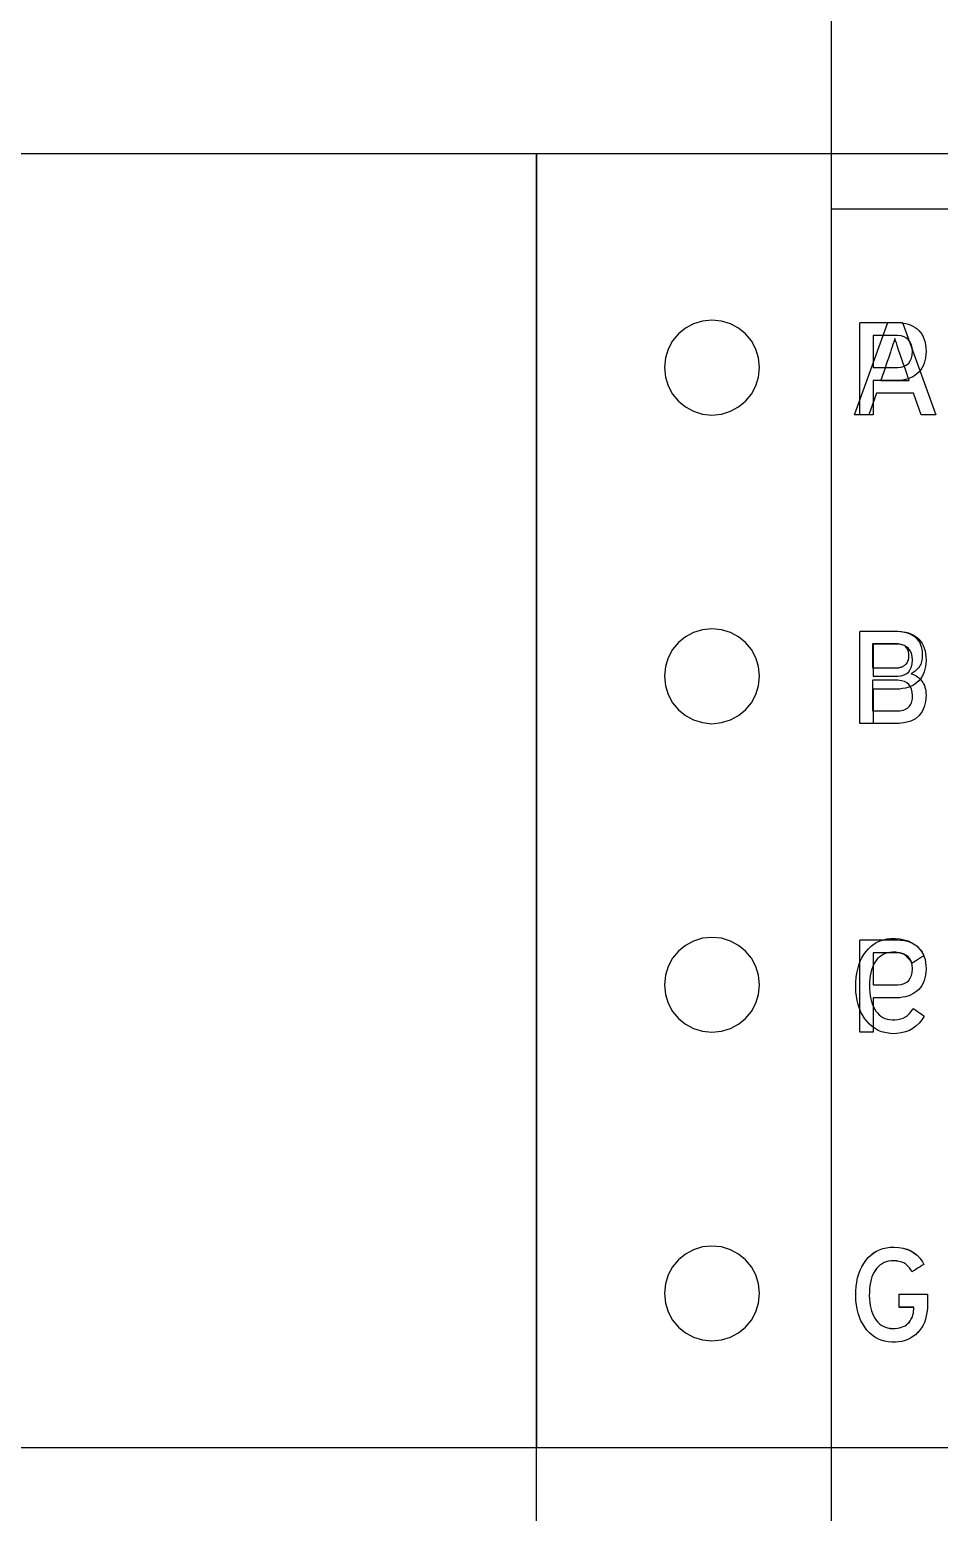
# Model space of a CAD drawing. Extents: x 1 to 47.7, y 0.2 to 35.
# Drawn here: x 20.733 to 21.691, y 9.997 to 11.558 of the extents above; entities that cross this region are included whole.
import ezdxf

# ---------------------------------------------------------------- set-up
doc = ezdxf.new("R2010")
doc.units = 0
doc.header["$MEASUREMENT"] = 0
for name, color, linetype in [('4_1__5U__UP_TO_TWO_IO_BOAR', 7, 'CONTINUOUS'), ('4_2__5U__FRONT_PANEL_W_24_', 7, 'CONTINUOUS'), ('5_1___24__TARGET_LEDS___12', 7, 'CONTINUOUS')]:
    doc.layers.add(name, color=color, linetype=linetype)

msp = doc.modelspace()

# ---------------------------------------------------------------- linework, layer by layer
at = {"layer": '4_1__5U__UP_TO_TWO_IO_BOAR'}
for points in [[(21.5768, 11.8077), (21.5768, 11.5276), (21.5768, 10.9646), (21.5768, 10.4016), (21.5768, 10.1214), (21.5768, 9.843), (21.5768, 9.5667), (21.5768, 9.2932), (21.5768, 9.1576), (21.5768, 9.023), (21.5768, 8.8893), (21.5768, 8.7566), (21.5768, 8.625), (21.5768, 8.4946), (21.5768, 8.3655)], [(25.3526, 11.3688), (21.5768, 11.3688)], [(21.5768, 10.0647), (24.2468, 10.0648)]]:
    msp.add_lwpolyline(points, dxfattribs=at)
at = {"layer": '4_2__5U__FRONT_PANEL_W_24_'}
for points in [[(25.3521, 11.427), (19.7763, 11.427)], [(21.2668, 11.427), (21.2665, 8.7019)], [(21.6715, 11.1523), (21.6634, 11.1753), (21.6245, 11.1753), (21.6164, 11.1523), (21.6013, 11.1523), (21.6363, 11.2495), (21.6517, 11.2495), (21.6871, 11.1523), (21.6715, 11.1523)], [(21.2665, 10.0648), (22.5664, 10.0649)]]:
    msp.add_lwpolyline(points, dxfattribs=at)
for points in [[(21.4014, 11.2022), (21.4024, 11.1921), (21.4053, 11.1827), (21.4099, 11.1742), (21.416, 11.1668), (21.4234, 11.1607), (21.4319, 11.1561), (21.4413, 11.1532), (21.4514, 11.1521), (21.4615, 11.1532), (21.4709, 11.1561), (21.4794, 11.1607), (21.4868, 11.1668), (21.4929, 11.1742), (21.4975, 11.1827), (21.5004, 11.1921), (21.5014, 11.2022), (21.5004, 11.2122), (21.4975, 11.2216), (21.4929, 11.2301), (21.4868, 11.2375), (21.4794, 11.2436), (21.4709, 11.2482), (21.4615, 11.2511), (21.4514, 11.2521), (21.4413, 11.2511), (21.4319, 11.2482), (21.4234, 11.2436), (21.416, 11.2375), (21.4099, 11.2301), (21.4053, 11.2216), (21.4024, 11.2122)], [(21.6511, 11.2107), (21.65, 11.2139), (21.649, 11.217), (21.648, 11.2199), (21.6471, 11.2228), (21.6462, 11.2254), (21.6454, 11.228), (21.6446, 11.2304), (21.6439, 11.2327), (21.6433, 11.2313), (21.6426, 11.229), (21.6418, 11.2265), (21.641, 11.2239), (21.6401, 11.2211), (21.6392, 11.2182), (21.6382, 11.2151), (21.6371, 11.2119), (21.6365, 11.2103), (21.6359, 11.2084), (21.6348, 11.2053), (21.6335, 11.2015), (21.6321, 11.1975), (21.6308, 11.1937), (21.6297, 11.1906), (21.6291, 11.1887), (21.6291, 11.1884), (21.6313, 11.1884), (21.6351, 11.1884), (21.6401, 11.1884), (21.6456, 11.1884), (21.6508, 11.1884), (21.6552, 11.1884), (21.6581, 11.1884), (21.6589, 11.1884), (21.6585, 11.1897), (21.6575, 11.1923), (21.6563, 11.1959), (21.6549, 11.2), (21.6535, 11.204), (21.6523, 11.2074), (21.6514, 11.2098)], [(21.4014, 10.8772), (21.4024, 10.8671), (21.4053, 10.8577), (21.4099, 10.8492), (21.416, 10.8418), (21.4234, 10.8357), (21.4319, 10.8311), (21.4413, 10.8282), (21.4514, 10.8271), (21.4615, 10.8282), (21.4709, 10.8311), (21.4794, 10.8357), (21.4868, 10.8418), (21.4929, 10.8492), (21.4975, 10.8577), (21.5004, 10.8671), (21.5014, 10.8772), (21.5004, 10.8872), (21.4975, 10.8966), (21.4929, 10.9051), (21.4868, 10.9125), (21.4794, 10.9186), (21.4709, 10.9232), (21.4615, 10.9261), (21.4514, 10.9271), (21.4413, 10.9261), (21.4319, 10.9232), (21.4234, 10.9186), (21.416, 10.9125), (21.4099, 10.9051), (21.4053, 10.8966), (21.4024, 10.8872)], [(21.6766, 10.8571), (21.6761, 10.8505), (21.6747, 10.8447), (21.6725, 10.8398), (21.6694, 10.8357), (21.6654, 10.8324), (21.6606, 10.8299), (21.655, 10.8282), (21.6484, 10.8274), (21.6441, 10.8272), (21.6416, 10.8272), (21.637, 10.8272), (21.6311, 10.8272), (21.6246, 10.8272), (21.6183, 10.8272), (21.6127, 10.8272), (21.6088, 10.8272), (21.6071, 10.8272), (21.607, 10.8302), (21.607, 10.8394), (21.607, 10.853), (21.607, 10.8692), (21.607, 10.8862), (21.607, 10.902), (21.607, 10.9148), (21.607, 10.9227), (21.6072, 10.9244), (21.6096, 10.9244), (21.6141, 10.9244), (21.6201, 10.9244), (21.6268, 10.9244), (21.6334, 10.9244), (21.6392, 10.9244), (21.6436, 10.9244), (21.6456, 10.9244), (21.6503, 10.9242), (21.6556, 10.9233), (21.6601, 10.9217), (21.664, 10.9194), (21.6671, 10.9165), (21.6696, 10.9129), (21.6714, 10.9085), (21.6724, 10.9035), (21.6727, 10.8988), (21.6727, 10.8972), (21.6725, 10.8956), (21.6723, 10.8941), (21.6719, 10.8926), (21.6715, 10.8912), (21.671, 10.8899), (21.6704, 10.8887), (21.6696, 10.8875), (21.6689, 10.8864), (21.668, 10.8853), (21.6671, 10.8843), (21.6662, 10.8834), (21.6652, 10.8825), (21.6641, 10.8817), (21.663, 10.881), (21.6618, 10.8803), (21.6609, 10.8797), (21.6623, 10.8793), (21.6636, 10.8788), (21.6649, 10.8782), (21.6662, 10.8774), (21.6675, 10.8766), (21.6687, 10.8756), (21.6699, 10.8746), (21.6711, 10.8734), (21.6722, 10.872), (21.6732, 10.8706), (21.6741, 10.8691), (21.6749, 10.8674), (21.6755, 10.8656), (21.676, 10.8636), (21.6763, 10.8616), (21.6765, 10.8594)], [(21.6586, 10.8984), (21.6586, 10.8997), (21.6585, 10.9009), (21.6583, 10.902), (21.658, 10.9031), (21.6577, 10.9042), (21.6572, 10.9052), (21.6567, 10.9062), (21.6561, 10.9071), (21.6554, 10.9079), (21.6546, 10.9087), (21.6536, 10.9093), (21.6525, 10.9098), (21.6513, 10.9103), (21.6501, 10.9106), (21.6487, 10.9109), (21.6472, 10.9111), (21.6456, 10.9111), (21.6446, 10.9111), (21.642, 10.9111), (21.6384, 10.9111), (21.6341, 10.9111), (21.6296, 10.9111), (21.6256, 10.9111), (21.6224, 10.9111), (21.6206, 10.9111), (21.6203, 10.9109), (21.6203, 10.9091), (21.6203, 10.9059), (21.6203, 10.9018), (21.6203, 10.8974), (21.6203, 10.8932), (21.6203, 10.8895), (21.6203, 10.8869), (21.6203, 10.886), (21.6213, 10.886), (21.6239, 10.886), (21.6275, 10.886), (21.6318, 10.886), (21.6363, 10.886), (21.6403, 10.886), (21.6435, 10.886), (21.6453, 10.886), (21.646, 10.886), (21.6468, 10.886), (21.6476, 10.8861), (21.6484, 10.8862), (21.6491, 10.8863), (21.6498, 10.8865), (21.6504, 10.8866), (21.651, 10.8869), (21.6516, 10.8871), (21.6522, 10.8874), (21.6527, 10.8877), (21.6532, 10.888), (21.6537, 10.8883), (21.6542, 10.8886), (21.6547, 10.889), (21.6551, 10.8893), (21.6555, 10.8897), (21.656, 10.8903), (21.6566, 10.8912), (21.6572, 10.8921), (21.6576, 10.893), (21.658, 10.894), (21.6583, 10.895), (21.6585, 10.8961), (21.6586, 10.8972)], [(21.6625, 10.8566), (21.6622, 10.8602), (21.6615, 10.8634), (21.6602, 10.8661), (21.6585, 10.8683), (21.6564, 10.8701), (21.6538, 10.8714), (21.6507, 10.8723), (21.6471, 10.8728), (21.6454, 10.8728), (21.6432, 10.8728), (21.6397, 10.8728), (21.6354, 10.8728), (21.6308, 10.8728), (21.6265, 10.8728), (21.623, 10.8728), (21.6208, 10.8728), (21.6203, 10.8727), (21.6203, 10.8706), (21.6203, 10.8666), (21.6203, 10.8615), (21.6203, 10.8557), (21.6203, 10.8501), (21.6203, 10.8452), (21.6203, 10.8418), (21.6203, 10.8405), (21.6213, 10.8405), (21.624, 10.8405), (21.6277, 10.8405), (21.6321, 10.8405), (21.6366, 10.8405), (21.6406, 10.8405), (21.6437, 10.8405), (21.6453, 10.8405), (21.6469, 10.8406), (21.649, 10.8407), (21.6509, 10.841), (21.6527, 10.8414), (21.6543, 10.842), (21.6557, 10.8426), (21.657, 10.8434), (21.6581, 10.8444), (21.6591, 10.8454), (21.6599, 10.8465), (21.6606, 10.8477), (21.6612, 10.849), (21.6616, 10.8504), (21.662, 10.8518), (21.6623, 10.8533), (21.6625, 10.8549)], [(21.4014, 10.5522), (21.4024, 10.5421), (21.4053, 10.5327), (21.4099, 10.5242), (21.416, 10.5168), (21.4234, 10.5107), (21.4319, 10.5061), (21.4413, 10.5032), (21.4514, 10.5022), (21.4615, 10.5032), (21.4709, 10.5061), (21.4794, 10.5107), (21.4868, 10.5168), (21.4929, 10.5242), (21.4975, 10.5327), (21.5004, 10.5421), (21.5014, 10.5522), (21.5004, 10.5622), (21.4975, 10.5716), (21.4929, 10.5801), (21.4868, 10.5875), (21.4794, 10.5936), (21.4709, 10.5982), (21.4615, 10.6011), (21.4514, 10.6021), (21.4413, 10.6011), (21.4319, 10.5982), (21.4234, 10.5936), (21.416, 10.5875), (21.4099, 10.5801), (21.4053, 10.5716), (21.4024, 10.5622)], [(21.6748, 10.5193), (21.6722, 10.5153), (21.6694, 10.5118), (21.6663, 10.5088), (21.6628, 10.5063), (21.6591, 10.5042), (21.655, 10.5026), (21.6506, 10.5015), (21.646, 10.5009), (21.6413, 10.5007), (21.6372, 10.5011), (21.6333, 10.5018), (21.6297, 10.5028), (21.6263, 10.5042), (21.623, 10.506), (21.62, 10.5081), (21.6172, 10.5106), (21.6146, 10.5134), (21.6122, 10.5165), (21.61, 10.5199), (21.6081, 10.5234), (21.6065, 10.5272), (21.6051, 10.5313), (21.6041, 10.5356), (21.6033, 10.5401), (21.6028, 10.5448), (21.6026, 10.5498), (21.6027, 10.5549), (21.6031, 10.5598), (21.6037, 10.5644), (21.6047, 10.5688), (21.6059, 10.573), (21.6074, 10.5769), (21.6092, 10.5806), (21.6113, 10.584), (21.6136, 10.5873), (21.6161, 10.5902), (21.6189, 10.5928), (21.6218, 10.595), (21.6249, 10.5969), (21.6283, 10.5984), (21.6319, 10.5996), (21.6356, 10.6004), (21.6396, 10.6009), (21.6441, 10.6009), (21.649, 10.6005), (21.6536, 10.5996), (21.6578, 10.5983), (21.6616, 10.5964), (21.6651, 10.5941), (21.6683, 10.5914), (21.6711, 10.5882), (21.6735, 10.5845), (21.6742, 10.5827), (21.6733, 10.5821), (21.6717, 10.5811), (21.6698, 10.5799), (21.6676, 10.5785), (21.6656, 10.5772), (21.6638, 10.576), (21.6625, 10.5752), (21.6619, 10.5748), (21.6612, 10.5759), (21.6604, 10.5772), (21.6595, 10.5784), (21.6586, 10.5795), (21.6578, 10.5805), (21.6568, 10.5814), (21.6559, 10.5823), (21.6549, 10.5831), (21.6539, 10.5838), (21.6528, 10.5844), (21.6517, 10.5849), (21.6505, 10.5853), (21.6492, 10.5857), (21.6478, 10.586), (21.6464, 10.5862), (21.6449, 10.5864), (21.6433, 10.5865), (21.6413, 10.5864), (21.6386, 10.5862), (21.636, 10.5857), (21.6337, 10.585), (21.6314, 10.584), (21.6294, 10.5828), (21.6275, 10.5813), (21.6257, 10.5797), (21.6241, 10.5777), (21.6227, 10.5755), (21.6214, 10.5731), (21.6202, 10.5705), (21.6193, 10.5678), (21.6185, 10.5648), (21.6179, 10.5617), (21.6174, 10.5583), (21.6172, 10.5548), (21.6171, 10.5511), (21.6171, 10.5474), (21.6174, 10.5439), (21.6178, 10.5406), (21.6184, 10.5375), (21.6192, 10.5345), (21.6201, 10.5317), (21.6212, 10.5292), (21.6225, 10.5268), (21.6239, 10.5245), (21.6255, 10.5225), (21.6272, 10.5207), (21.6291, 10.5191), (21.6312, 10.5178), (21.6334, 10.5168), (21.6357, 10.516), (21.6382, 10.5155), (21.6409, 10.5152), (21.6439, 10.5152), (21.6469, 10.5155), (21.6498, 10.5162), (21.6524, 10.5171), (21.6549, 10.5184), (21.6571, 10.5199), (21.6592, 10.5219), (21.661, 10.5241), (21.6627, 10.5266), (21.6633, 10.5272), (21.6643, 10.5265), (21.6658, 10.5255), (21.6677, 10.5242), (21.6697, 10.5228), (21.6716, 10.5215), (21.6732, 10.5203), (21.6744, 10.5196)], [(21.4014, 10.2272), (21.4024, 10.2171), (21.4053, 10.2077), (21.4099, 10.1992), (21.416, 10.1918), (21.4234, 10.1857), (21.4319, 10.1811), (21.4413, 10.1782), (21.4514, 10.1772), (21.4615, 10.1782), (21.4709, 10.1811), (21.4794, 10.1857), (21.4868, 10.1918), (21.4929, 10.1992), (21.4975, 10.2077), (21.5004, 10.2171), (21.5014, 10.2272), (21.5004, 10.2372), (21.4975, 10.2466), (21.4929, 10.2551), (21.4868, 10.2625), (21.4794, 10.2686), (21.4709, 10.2732), (21.4615, 10.2761), (21.4514, 10.2771), (21.4413, 10.2761), (21.4319, 10.2732), (21.4234, 10.2686), (21.416, 10.2625), (21.4099, 10.2551), (21.4053, 10.2466), (21.4024, 10.2372)], [(21.6782, 10.2153), (21.678, 10.2111), (21.6776, 10.2072), (21.6769, 10.2035), (21.676, 10.2), (21.6749, 10.1967), (21.6735, 10.1936), (21.6718, 10.1908), (21.6699, 10.1882), (21.6678, 10.1858), (21.6654, 10.1837), (21.6629, 10.1817), (21.6603, 10.1801), (21.6575, 10.1787), (21.6545, 10.1776), (21.6513, 10.1767), (21.648, 10.1761), (21.6446, 10.1758), (21.6408, 10.1758), (21.6368, 10.1761), (21.633, 10.1769), (21.6294, 10.1779), (21.626, 10.1794), (21.6228, 10.1812), (21.6198, 10.1833), (21.6171, 10.1857), (21.6145, 10.1886), (21.6121, 10.1917), (21.61, 10.195), (21.6081, 10.1985), (21.6065, 10.2023), (21.6051, 10.2063), (21.6041, 10.2105), (21.6033, 10.215), (21.6028, 10.2197), (21.6026, 10.2247), (21.6027, 10.2297), (21.603, 10.2345), (21.6037, 10.2391), (21.6046, 10.2435), (21.6058, 10.2477), (21.6073, 10.2516), (21.609, 10.2553), (21.6111, 10.2587), (21.6133, 10.262), (21.6158, 10.2649), (21.6185, 10.2675), (21.6214, 10.2697), (21.6244, 10.2716), (21.6277, 10.2732), (21.6312, 10.2744), (21.6349, 10.2753), (21.6389, 10.2758), (21.6431, 10.276), (21.648, 10.2757), (21.6526, 10.2749), (21.6569, 10.2736), (21.6608, 10.2719), (21.6643, 10.2697), (21.6675, 10.2671), (21.6704, 10.264), (21.6729, 10.2605), (21.6743, 10.2578), (21.6736, 10.2574), (21.6722, 10.2565), (21.6704, 10.2553), (21.6683, 10.254), (21.6663, 10.2526), (21.6644, 10.2514), (21.6629, 10.2505), (21.6621, 10.25), (21.6616, 10.2506), (21.6608, 10.2519), (21.6599, 10.2531), (21.6591, 10.2542), (21.6582, 10.2553), (21.6572, 10.2562), (21.6563, 10.2571), (21.6553, 10.2579), (21.6543, 10.2587), (21.6533, 10.2593), (21.6522, 10.2598), (21.651, 10.2602), (21.6497, 10.2606), (21.6484, 10.2609), (21.647, 10.2612), (21.6456, 10.2613), (21.6441, 10.2614), (21.6425, 10.2615), (21.6399, 10.2614), (21.6373, 10.261), (21.6348, 10.2604), (21.6326, 10.2596), (21.6304, 10.2585), (21.6284, 10.2572), (21.6266, 10.2556), (21.6249, 10.2539), (21.6234, 10.2518), (21.622, 10.2496), (21.6207, 10.2471), (21.6197, 10.2445), (21.6188, 10.2417), (21.6181, 10.2387), (21.6175, 10.2355), (21.6172, 10.2321), (21.617, 10.2285), (21.6169, 10.2248), (21.6171, 10.2212), (21.6174, 10.2178), (21.6178, 10.2146), (21.6185, 10.2115), (21.6193, 10.2087), (21.6203, 10.206), (21.6214, 10.2035), (21.6227, 10.2011), (21.6242, 10.199), (21.6258, 10.197), (21.6276, 10.1953), (21.6295, 10.1938), (21.6316, 10.1926), (21.6339, 10.1916), (21.6362, 10.1909), (21.6388, 10.1904), (21.6414, 10.1902), (21.6441, 10.1903), (21.6465, 10.1905), (21.6487, 10.1909), (21.6508, 10.1915), (21.6527, 10.1922), (21.6545, 10.1931), (21.6561, 10.1941), (21.6575, 10.1954), (21.6588, 10.1967), (21.6598, 10.1982), (21.6608, 10.1997), (21.6616, 10.2013), (21.6623, 10.203), (21.6628, 10.2047), (21.6633, 10.2065), (21.6636, 10.2083), (21.6637, 10.2102), (21.6638, 10.2121), (21.6638, 10.2121), (21.6638, 10.2122), (21.6638, 10.2122), (21.6638, 10.2123), (21.6638, 10.2124), (21.6638, 10.2124), (21.6638, 10.2125), (21.6638, 10.2125), (21.6638, 10.2125), (21.663, 10.2125), (21.6613, 10.2125), (21.6591, 10.2125), (21.6565, 10.2125), (21.6539, 10.2125), (21.6516, 10.2125), (21.6497, 10.2125), (21.6486, 10.2125), (21.6484, 10.2126), (21.6484, 10.2135), (21.6484, 10.2151), (21.6484, 10.2172), (21.6484, 10.2196), (21.6484, 10.2219), (21.6484, 10.224), (21.6484, 10.2256), (21.6484, 10.2264), (21.6488, 10.2265), (21.6511, 10.2265), (21.6547, 10.2265), (21.6593, 10.2265), (21.6644, 10.2265), (21.6693, 10.2265), (21.6736, 10.2265), (21.6767, 10.2265), (21.6781, 10.2265), (21.6782, 10.2262), (21.6782, 10.2253), (21.6782, 10.2238), (21.6782, 10.222), (21.6782, 10.2201), (21.6782, 10.2183), (21.6782, 10.2168), (21.6782, 10.2157)]]:
    msp.add_lwpolyline(points, close=True, dxfattribs=at)
at = {"layer": '5_1___24__TARGET_LEDS___12'}
for points in [[(25.3521, 11.427), (19.7763, 11.427)], [(21.2665, 11.427), (21.2665, 8.7019)], [(19.7763, 10.065), (22.5664, 10.065)]]:
    msp.add_lwpolyline(points, dxfattribs=at)
for points in [[(21.4014, 11.2022), (21.4024, 11.1921), (21.4053, 11.1827), (21.4099, 11.1742), (21.416, 11.1668), (21.4234, 11.1607), (21.4319, 11.1561), (21.4413, 11.1532), (21.4514, 11.1521), (21.4615, 11.1532), (21.4709, 11.1561), (21.4794, 11.1607), (21.4868, 11.1668), (21.4929, 11.1742), (21.4975, 11.1827), (21.5004, 11.1921), (21.5014, 11.2022), (21.5004, 11.2122), (21.4975, 11.2216), (21.4929, 11.2301), (21.4868, 11.2375), (21.4794, 11.2436), (21.4709, 11.2482), (21.4615, 11.2511), (21.4514, 11.2521), (21.4413, 11.2511), (21.4319, 11.2482), (21.4234, 11.2436), (21.416, 11.2375), (21.4099, 11.2301), (21.4053, 11.2216), (21.4024, 11.2122)], [(21.6767, 11.2191), (21.6765, 11.2157), (21.6761, 11.2125), (21.6755, 11.2095), (21.6747, 11.2066), (21.6736, 11.204), (21.6723, 11.2016), (21.6708, 11.1994), (21.669, 11.1974), (21.667, 11.1955), (21.6649, 11.1939), (21.6626, 11.1925), (21.6602, 11.1913), (21.6576, 11.1903), (21.6549, 11.1895), (21.652, 11.189), (21.649, 11.1886), (21.6458, 11.1885), (21.6447, 11.1885), (21.6424, 11.1885), (21.639, 11.1885), (21.6348, 11.1885), (21.6305, 11.1885), (21.6265, 11.1885), (21.6233, 11.1885), (21.6213, 11.1885), (21.6209, 11.1884), (21.6209, 11.1862), (21.6209, 11.1819), (21.6209, 11.1763), (21.6209, 11.1701), (21.6209, 11.1638), (21.6209, 11.1584), (21.6209, 11.1543), (21.6209, 11.1524), (21.6205, 11.1523), (21.6193, 11.1523), (21.6174, 11.1523), (21.6152, 11.1523), (21.6127, 11.1523), (21.6105, 11.1523), (21.6086, 11.1523), (21.6074, 11.1523), (21.607, 11.1525), (21.607, 11.1577), (21.607, 11.1686), (21.607, 11.1833), (21.607, 11.1999), (21.607, 11.2167), (21.607, 11.2317), (21.607, 11.2431), (21.607, 11.2491), (21.6077, 11.2495), (21.6109, 11.2495), (21.6161, 11.2495), (21.6225, 11.2495), (21.6294, 11.2495), (21.636, 11.2495), (21.6415, 11.2495), (21.6452, 11.2495), (21.6468, 11.2495), (21.6498, 11.2494), (21.6527, 11.249), (21.6554, 11.2485), (21.6581, 11.2478), (21.6606, 11.2468), (21.6629, 11.2457), (21.6651, 11.2443), (21.6672, 11.2428), (21.6691, 11.241), (21.6709, 11.239), (21.6724, 11.2368), (21.6737, 11.2343), (21.6747, 11.2317), (21.6756, 11.2288), (21.6762, 11.2258), (21.6765, 11.2225)], [(21.6623, 11.2191), (21.662, 11.2229), (21.6612, 11.2262), (21.66, 11.229), (21.6583, 11.2313), (21.6561, 11.2332), (21.6535, 11.2345), (21.6504, 11.2354), (21.6469, 11.2358), (21.6455, 11.2358), (21.643, 11.2358), (21.6393, 11.2358), (21.6349, 11.2358), (21.6303, 11.2358), (21.6261, 11.2358), (21.6228, 11.2358), (21.621, 11.2358), (21.6209, 11.2353), (21.6209, 11.2325), (21.6209, 11.2278), (21.6209, 11.2221), (21.6209, 11.2159), (21.6209, 11.2102), (21.6209, 11.2056), (21.6209, 11.2027), (21.621, 11.2022), (21.6228, 11.2022), (21.6261, 11.2022), (21.6303, 11.2022), (21.6349, 11.2022), (21.6393, 11.2022), (21.643, 11.2022), (21.6455, 11.2022), (21.6469, 11.2022), (21.6505, 11.2026), (21.6537, 11.2035), (21.6563, 11.2049), (21.6585, 11.2068), (21.6601, 11.2091), (21.6613, 11.212), (21.6621, 11.2153)], [(21.4014, 10.8772), (21.4024, 10.8671), (21.4053, 10.8577), (21.4099, 10.8492), (21.416, 10.8418), (21.4234, 10.8357), (21.4319, 10.8311), (21.4413, 10.8282), (21.4514, 10.8271), (21.4615, 10.8282), (21.4709, 10.8311), (21.4794, 10.8357), (21.4868, 10.8418), (21.4929, 10.8492), (21.4975, 10.8577), (21.5004, 10.8671), (21.5014, 10.8772), (21.5004, 10.8872), (21.4975, 10.8966), (21.4929, 10.9051), (21.4868, 10.9125), (21.4794, 10.9186), (21.4709, 10.9232), (21.4615, 10.9261), (21.4514, 10.9271), (21.4413, 10.9261), (21.4319, 10.9232), (21.4234, 10.9186), (21.416, 10.9125), (21.4099, 10.9051), (21.4053, 10.8966), (21.4024, 10.8872)], [(21.6767, 10.894), (21.6765, 10.8906), (21.6761, 10.8874), (21.6755, 10.8844), (21.6747, 10.8816), (21.6736, 10.879), (21.6723, 10.8766), (21.6708, 10.8743), (21.669, 10.8723), (21.667, 10.8705), (21.6649, 10.8689), (21.6626, 10.8675), (21.6602, 10.8663), (21.6576, 10.8653), (21.6549, 10.8645), (21.652, 10.864), (21.649, 10.8636), (21.6458, 10.8635), (21.6447, 10.8635), (21.6424, 10.8635), (21.639, 10.8635), (21.6348, 10.8635), (21.6305, 10.8635), (21.6265, 10.8635), (21.6233, 10.8635), (21.6213, 10.8635), (21.6209, 10.8633), (21.6209, 10.8611), (21.6209, 10.8569), (21.6209, 10.8513), (21.6209, 10.845), (21.6209, 10.8388), (21.6209, 10.8333), (21.6209, 10.8293), (21.6209, 10.8273), (21.6205, 10.8273), (21.6193, 10.8273), (21.6174, 10.8273), (21.6152, 10.8273), (21.6127, 10.8273), (21.6105, 10.8273), (21.6086, 10.8273), (21.6074, 10.8273), (21.607, 10.8275), (21.607, 10.8327), (21.607, 10.8435), (21.607, 10.8582), (21.607, 10.8749), (21.607, 10.8917), (21.607, 10.9067), (21.607, 10.9181), (21.607, 10.924), (21.6077, 10.9245), (21.6109, 10.9245), (21.6161, 10.9245), (21.6225, 10.9245), (21.6294, 10.9245), (21.636, 10.9245), (21.6415, 10.9245), (21.6452, 10.9245), (21.6468, 10.9245), (21.6498, 10.9243), (21.6527, 10.924), (21.6554, 10.9235), (21.6581, 10.9227), (21.6606, 10.9218), (21.6629, 10.9206), (21.6651, 10.9193), (21.6672, 10.9177), (21.6691, 10.916), (21.6709, 10.9139), (21.6724, 10.9117), (21.6737, 10.9093), (21.6747, 10.9067), (21.6756, 10.9038), (21.6762, 10.9008), (21.6765, 10.8975)], [(21.6623, 10.894), (21.662, 10.8978), (21.6612, 10.9012), (21.66, 10.904), (21.6583, 10.9063), (21.6561, 10.9081), (21.6535, 10.9095), (21.6504, 10.9104), (21.6469, 10.9107), (21.6455, 10.9108), (21.643, 10.9108), (21.6393, 10.9108), (21.6349, 10.9108), (21.6303, 10.9108), (21.6261, 10.9108), (21.6228, 10.9108), (21.621, 10.9108), (21.6209, 10.9102), (21.6209, 10.9074), (21.6209, 10.9028), (21.6209, 10.897), (21.6209, 10.8909), (21.6209, 10.8852), (21.6209, 10.8805), (21.6209, 10.8777), (21.621, 10.8772), (21.6228, 10.8772), (21.6261, 10.8772), (21.6303, 10.8772), (21.6349, 10.8772), (21.6393, 10.8772), (21.643, 10.8772), (21.6455, 10.8772), (21.6469, 10.8772), (21.6505, 10.8776), (21.6537, 10.8785), (21.6563, 10.8799), (21.6585, 10.8817), (21.6601, 10.8841), (21.6613, 10.8869), (21.6621, 10.8902)], [(21.4014, 10.5522), (21.4024, 10.5421), (21.4053, 10.5327), (21.4099, 10.5242), (21.416, 10.5168), (21.4234, 10.5107), (21.4319, 10.5061), (21.4413, 10.5032), (21.4514, 10.5022), (21.4615, 10.5032), (21.4709, 10.5061), (21.4794, 10.5107), (21.4868, 10.5168), (21.4929, 10.5242), (21.4975, 10.5327), (21.5004, 10.5421), (21.5014, 10.5522), (21.5004, 10.5622), (21.4975, 10.5716), (21.4929, 10.5801), (21.4868, 10.5875), (21.4794, 10.5936), (21.4709, 10.5982), (21.4615, 10.6011), (21.4514, 10.6021), (21.4413, 10.6011), (21.4319, 10.5982), (21.4234, 10.5936), (21.416, 10.5875), (21.4099, 10.5801), (21.4053, 10.5716), (21.4024, 10.5622)], [(21.6767, 10.569), (21.6765, 10.5656), (21.6761, 10.5624), (21.6755, 10.5594), (21.6747, 10.5566), (21.6736, 10.554), (21.6723, 10.5516), (21.6708, 10.5493), (21.669, 10.5473), (21.667, 10.5455), (21.6649, 10.5439), (21.6626, 10.5425), (21.6602, 10.5413), (21.6576, 10.5403), (21.6549, 10.5395), (21.652, 10.539), (21.649, 10.5386), (21.6458, 10.5385), (21.6447, 10.5385), (21.6424, 10.5385), (21.639, 10.5385), (21.6348, 10.5385), (21.6305, 10.5385), (21.6265, 10.5385), (21.6233, 10.5385), (21.6213, 10.5385), (21.6209, 10.5383), (21.6209, 10.5361), (21.6209, 10.5319), (21.6209, 10.5263), (21.6209, 10.52), (21.6209, 10.5138), (21.6209, 10.5083), (21.6209, 10.5043), (21.6209, 10.5023), (21.6205, 10.5023), (21.6193, 10.5023), (21.6174, 10.5023), (21.6152, 10.5023), (21.6127, 10.5023), (21.6105, 10.5023), (21.6086, 10.5023), (21.6074, 10.5023), (21.607, 10.5025), (21.607, 10.5076), (21.607, 10.5185), (21.607, 10.5332), (21.607, 10.5499), (21.607, 10.5667), (21.607, 10.5817), (21.607, 10.5931), (21.607, 10.599), (21.6077, 10.5994), (21.6109, 10.5994), (21.6161, 10.5994), (21.6225, 10.5994), (21.6294, 10.5994), (21.636, 10.5994), (21.6415, 10.5994), (21.6452, 10.5994), (21.6468, 10.5994), (21.6498, 10.5993), (21.6527, 10.599), (21.6554, 10.5985), (21.6581, 10.5977), (21.6606, 10.5968), (21.6629, 10.5956), (21.6651, 10.5943), (21.6672, 10.5927), (21.6691, 10.5909), (21.6709, 10.5889), (21.6724, 10.5867), (21.6737, 10.5843), (21.6747, 10.5816), (21.6756, 10.5788), (21.6762, 10.5758), (21.6765, 10.5725)], [(21.6623, 10.569), (21.662, 10.5728), (21.6612, 10.5761), (21.66, 10.579), (21.6583, 10.5813), (21.6561, 10.5831), (21.6535, 10.5845), (21.6504, 10.5854), (21.6469, 10.5857), (21.6455, 10.5857), (21.643, 10.5857), (21.6393, 10.5857), (21.6349, 10.5857), (21.6303, 10.5857), (21.6261, 10.5857), (21.6228, 10.5857), (21.621, 10.5857), (21.6209, 10.5852), (21.6209, 10.5824), (21.6209, 10.5778), (21.6209, 10.572), (21.6209, 10.5659), (21.6209, 10.5602), (21.6209, 10.5555), (21.6209, 10.5527), (21.621, 10.5522), (21.6228, 10.5522), (21.6261, 10.5522), (21.6303, 10.5522), (21.6349, 10.5522), (21.6393, 10.5522), (21.643, 10.5522), (21.6455, 10.5522), (21.6469, 10.5522), (21.6505, 10.5526), (21.6537, 10.5535), (21.6563, 10.5549), (21.6585, 10.5567), (21.6601, 10.5591), (21.6613, 10.5619), (21.6621, 10.5652)], [(21.4014, 10.2272), (21.4024, 10.2171), (21.4053, 10.2077), (21.4099, 10.1992), (21.416, 10.1918), (21.4234, 10.1857), (21.4319, 10.1811), (21.4413, 10.1782), (21.4514, 10.1772), (21.4615, 10.1782), (21.4709, 10.1811), (21.4794, 10.1857), (21.4868, 10.1918), (21.4929, 10.1992), (21.4975, 10.2077), (21.5004, 10.2171), (21.5014, 10.2272), (21.5004, 10.2372), (21.4975, 10.2466), (21.4929, 10.2551), (21.4868, 10.2625), (21.4794, 10.2686), (21.4709, 10.2732), (21.4615, 10.2761), (21.4514, 10.2771), (21.4413, 10.2761), (21.4319, 10.2732), (21.4234, 10.2686), (21.416, 10.2625), (21.4099, 10.2551), (21.4053, 10.2466), (21.4024, 10.2372)], [(21.6782, 10.2153), (21.678, 10.2112), (21.6776, 10.2072), (21.6769, 10.2035), (21.676, 10.2), (21.6749, 10.1967), (21.6735, 10.1937), (21.6718, 10.1909), (21.6699, 10.1882), (21.6678, 10.1859), (21.6654, 10.1837), (21.6629, 10.1818), (21.6603, 10.1801), (21.6575, 10.1787), (21.6545, 10.1776), (21.6513, 10.1767), (21.648, 10.1761), (21.6446, 10.1758), (21.6408, 10.1758), (21.6368, 10.1762), (21.633, 10.1769), (21.6294, 10.178), (21.626, 10.1794), (21.6228, 10.1812), (21.6198, 10.1833), (21.6171, 10.1858), (21.6145, 10.1886), (21.6121, 10.1917), (21.61, 10.195), (21.6081, 10.1985), (21.6065, 10.2023), (21.6051, 10.2063), (21.6041, 10.2106), (21.6033, 10.2151), (21.6028, 10.2198), (21.6026, 10.2247), (21.6027, 10.2297), (21.603, 10.2346), (21.6037, 10.2392), (21.6046, 10.2435), (21.6058, 10.2477), (21.6073, 10.2516), (21.609, 10.2553), (21.6111, 10.2587), (21.6133, 10.262), (21.6158, 10.2649), (21.6185, 10.2675), (21.6214, 10.2698), (21.6244, 10.2717), (21.6277, 10.2732), (21.6312, 10.2744), (21.6349, 10.2753), (21.6389, 10.2758), (21.6431, 10.276), (21.648, 10.2757), (21.6526, 10.2749), (21.6569, 10.2737), (21.6608, 10.2719), (21.6643, 10.2698), (21.6675, 10.2671), (21.6704, 10.264), (21.6729, 10.2605), (21.6743, 10.2578), (21.6736, 10.2574), (21.6722, 10.2565), (21.6704, 10.2553), (21.6683, 10.254), (21.6663, 10.2527), (21.6644, 10.2515), (21.6629, 10.2505), (21.6621, 10.25), (21.6616, 10.2506), (21.6608, 10.2519), (21.6599, 10.2531), (21.6591, 10.2542), (21.6582, 10.2553), (21.6572, 10.2563), (21.6563, 10.2571), (21.6553, 10.2579), (21.6543, 10.2587), (21.6533, 10.2593), (21.6522, 10.2598), (21.651, 10.2602), (21.6497, 10.2606), (21.6484, 10.2609), (21.647, 10.2612), (21.6456, 10.2614), (21.6441, 10.2615), (21.6425, 10.2615), (21.6399, 10.2614), (21.6373, 10.261), (21.6348, 10.2604), (21.6326, 10.2596), (21.6304, 10.2585), (21.6284, 10.2572), (21.6266, 10.2557), (21.6249, 10.2539), (21.6234, 10.2519), (21.622, 10.2496), (21.6207, 10.2471), (21.6197, 10.2445), (21.6188, 10.2417), (21.6181, 10.2387), (21.6175, 10.2355), (21.6172, 10.2321), (21.617, 10.2286), (21.6169, 10.2249), (21.6171, 10.2213), (21.6174, 10.2178), (21.6178, 10.2146), (21.6185, 10.2116), (21.6193, 10.2087), (21.6203, 10.206), (21.6214, 10.2035), (21.6227, 10.2012), (21.6242, 10.199), (21.6258, 10.197), (21.6276, 10.1953), (21.6295, 10.1938), (21.6316, 10.1926), (21.6339, 10.1916), (21.6362, 10.1909), (21.6388, 10.1905), (21.6414, 10.1903), (21.6441, 10.1903), (21.6465, 10.1905), (21.6487, 10.1909), (21.6508, 10.1915), (21.6527, 10.1922), (21.6545, 10.1931), (21.6561, 10.1942), (21.6575, 10.1954), (21.6588, 10.1968), (21.6598, 10.1982), (21.6608, 10.1998), (21.6616, 10.2014), (21.6623, 10.203), (21.6628, 10.2048), (21.6633, 10.2065), (21.6636, 10.2084), (21.6637, 10.2103), (21.6638, 10.2121), (21.6638, 10.2122), (21.6638, 10.2122), (21.6638, 10.2123), (21.6638, 10.2123), (21.6638, 10.2124), (21.6638, 10.2125), (21.6638, 10.2125), (21.6638, 10.2125), (21.6638, 10.2126), (21.663, 10.2126), (21.6613, 10.2126), (21.6591, 10.2126), (21.6565, 10.2126), (21.6539, 10.2126), (21.6516, 10.2126), (21.6497, 10.2126), (21.6486, 10.2126), (21.6484, 10.2126), (21.6484, 10.2135), (21.6484, 10.2152), (21.6484, 10.2173), (21.6484, 10.2196), (21.6484, 10.2219), (21.6484, 10.224), (21.6484, 10.2256), (21.6484, 10.2264), (21.6488, 10.2265), (21.6511, 10.2265), (21.6547, 10.2265), (21.6593, 10.2265), (21.6644, 10.2265), (21.6693, 10.2265), (21.6736, 10.2265), (21.6767, 10.2265), (21.6781, 10.2265), (21.6782, 10.2263), (21.6782, 10.2253), (21.6782, 10.2238), (21.6782, 10.222), (21.6782, 10.2202), (21.6782, 10.2183), (21.6782, 10.2168), (21.6782, 10.2157)]]:
    msp.add_lwpolyline(points, close=True, dxfattribs=at)

doc.saveas('drawing.dxf')
